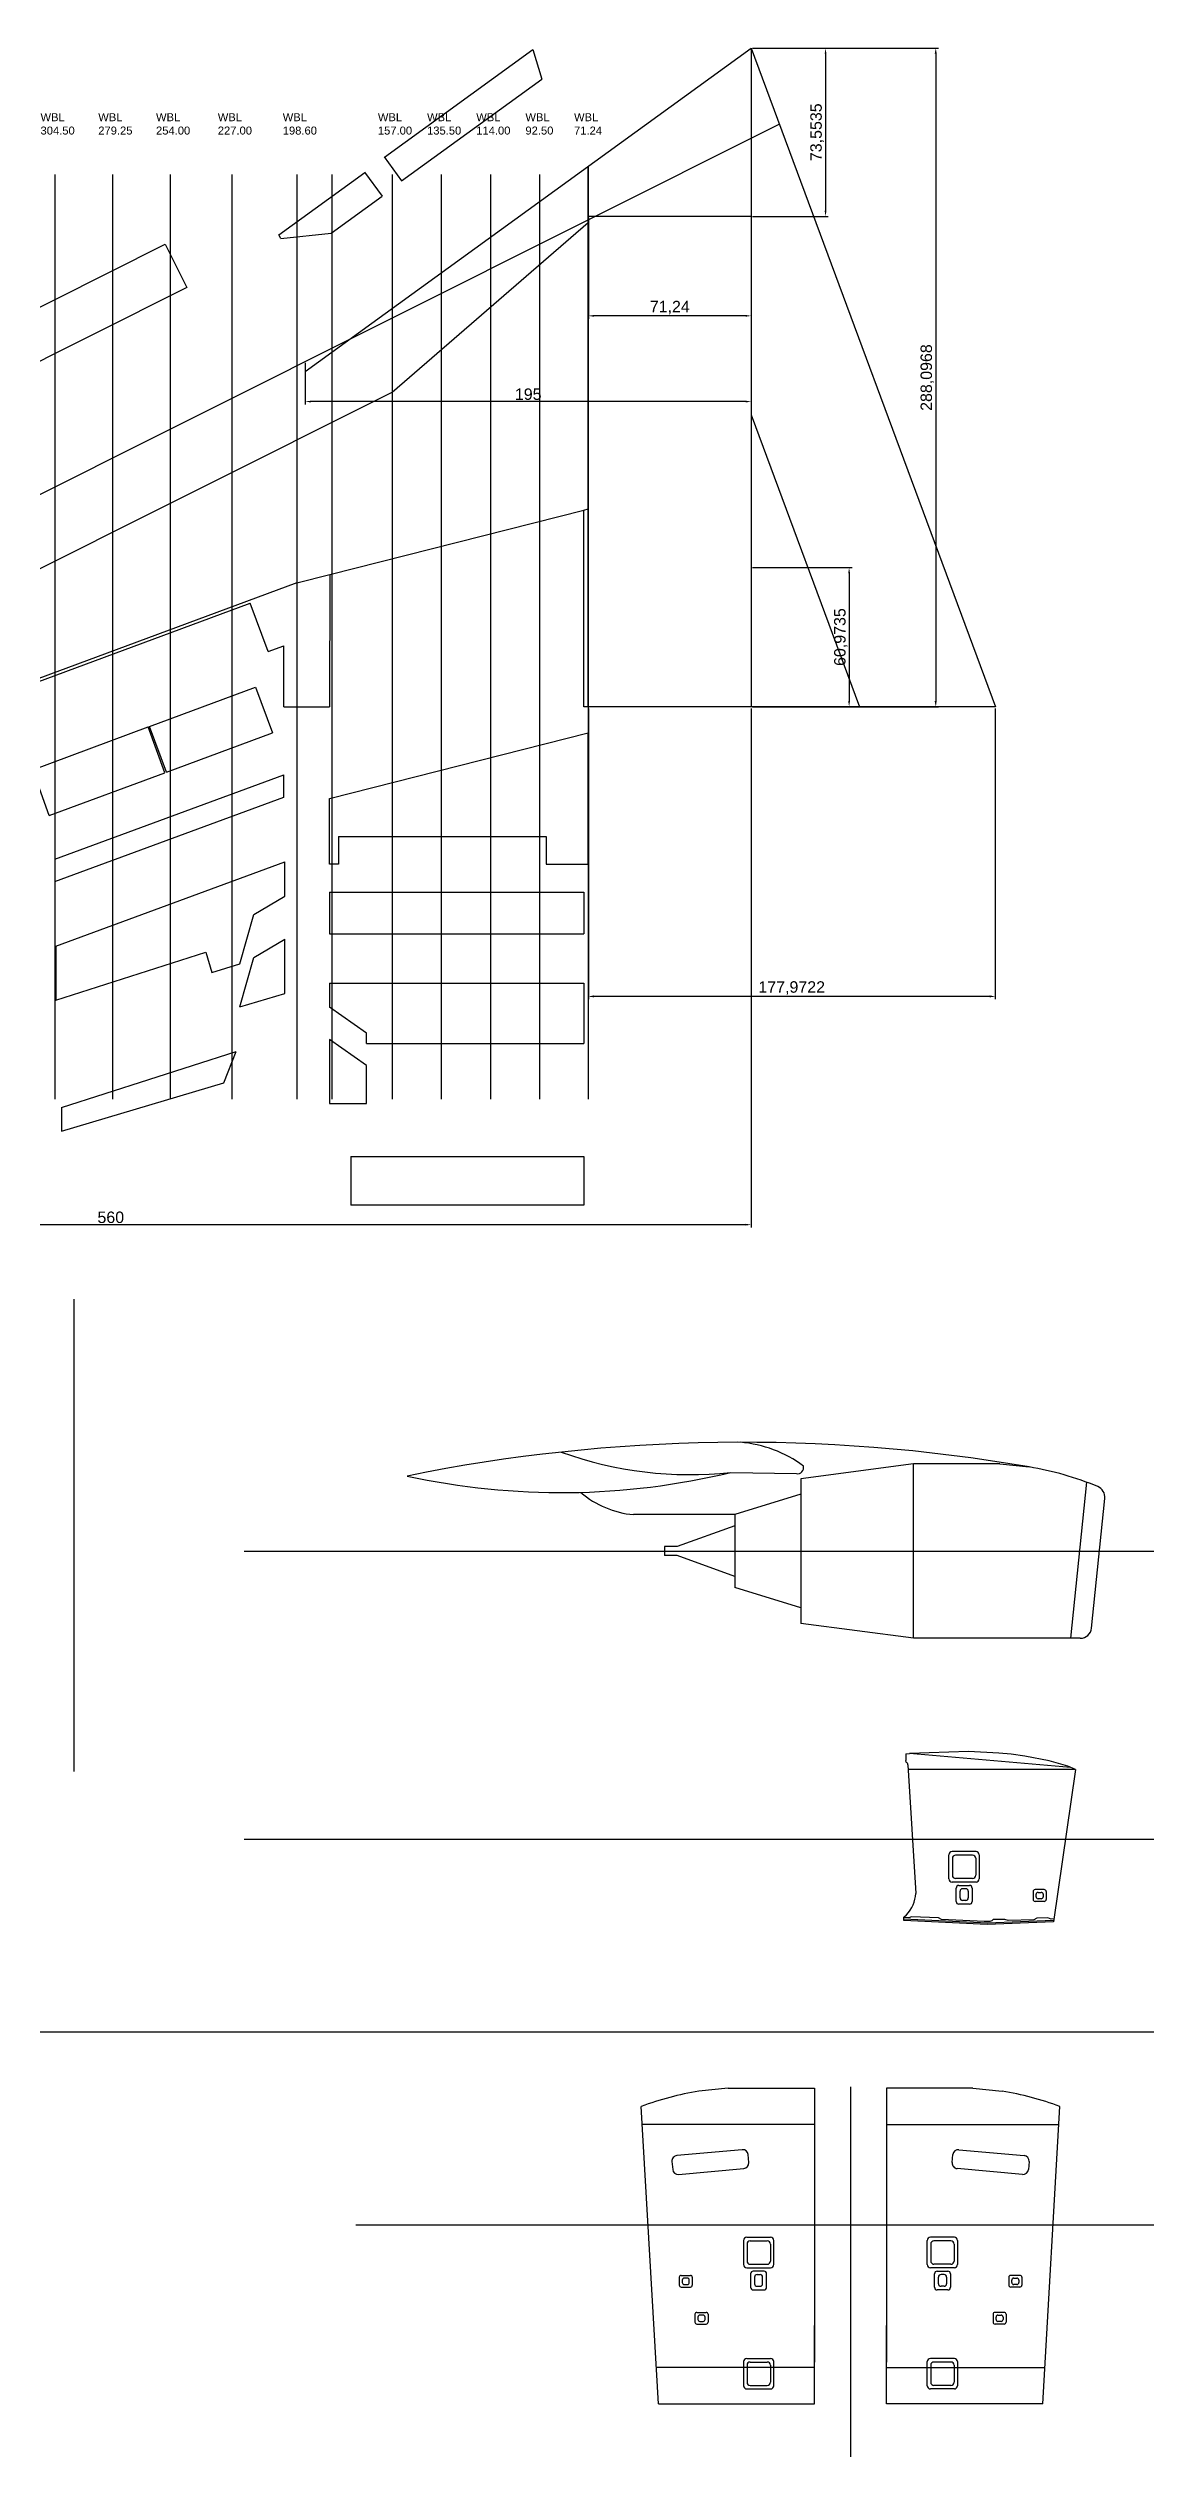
# Model space of a CAD drawing. Header units: millimetres. Extents: x 4754 to 10367, y 367 to 2510.
# Drawn here: x 6321 to 6801, y 1090 to 2143 of the extents above; entities that cross this region are included whole.
import ezdxf

# ---------------------------------------------------------------- set-up
doc = ezdxf.new("R2010")
doc.units = ezdxf.units.MM
doc.header["$PDMODE"] = 35
doc.layers.get('Defpoints').update_dxf_attribs({"color": 2})
for name, color, linetype in [('图层1', 130, 'Continuous'), ('图层3', 1, 'Continuous'), ('标注', 3, 'Continuous')]:
    doc.layers.add(name, color=color, linetype=linetype)
doc.layers.add('图层2', color=6, linetype='Continuous', plot=False)
doc.styles.get("Standard").update_dxf_attribs({"font": 'arial.ttf'})
doc.dimstyles.new('ISO-25', dxfattribs={"dimtxt": 5, "dimasz": 2.5, "dimexe": 1.25, "dimexo": 0.625, "dimtad": 1, "dimdec": 4, "dimtxsty": 'Standard', "dimcen": 2.5, "dimadec": 0, "dimazin": 0, "dimtfac": 1, "dimtdec": 4, "dimtmove": 0, "dimatfit": 3, "dimfxl": 1, "dimarcsym": 0})

# ---------------------------------------------------------------- blocks, each defined once
blk = doc.blocks.new('*D1')
at = {"layer": 'Defpoints', "color": 0, "transparency": 16777216}
for p in [(6628.7, 2143), (6628.7, 1854.9), (6709.4, 1854.9)]:
    blk.add_point(p, dxfattribs=at)
at = {"layer": '标注', "color": 0, "lineweight": -2, "transparency": 16777216}
for p, q in [((6629.3, 2143), (6710.6, 2143)), ((6709.4, 2140.5), (6709.4, 1857.4)), ((6629.3, 1854.9), (6710.6, 1854.9))]:
    blk.add_line(p, q, dxfattribs=at)
at = {"layer": '标注', "color": 0, "transparency": 16777216}
for points in [[(6708.9, 2140.5), (6709.8, 2140.5), (6709.4, 2143)], [(6708.9, 1857.4), (6709.8, 1857.4), (6709.4, 1854.9)]]:
    blk.add_solid(points, dxfattribs=at)
at = {"layer": '标注', "color": 0, "transparency": 16777216, "insert": (6705.7, 1998.9), "char_height": 5, "attachment_point": 5, "rotation": 90}
blk.add_mtext('288,0968', dxfattribs=at)
blk = doc.blocks.new('*D2')
at = {"layer": 'Defpoints', "color": 0, "transparency": 16777216}
for p in [(6628.7, 1915.8), (6628.7, 1854.9), (6671.5, 1854.9)]:
    blk.add_point(p, dxfattribs=at)
at = {"layer": '标注', "color": 0, "lineweight": -2, "transparency": 16777216}
for p, q in [((6629.3, 1915.8), (6672.8, 1915.8)), ((6671.5, 1913.3), (6671.5, 1857.4)), ((6629.3, 1854.9), (6672.8, 1854.9))]:
    blk.add_line(p, q, dxfattribs=at)
at = {"layer": '标注', "color": 0, "transparency": 16777216}
for points in [[(6671.1, 1913.3), (6671.9, 1913.3), (6671.5, 1915.8)], [(6671.1, 1857.4), (6671.9, 1857.4), (6671.5, 1854.9)]]:
    blk.add_solid(points, dxfattribs=at)
at = {"layer": '标注', "color": 0, "transparency": 16777216, "insert": (6667.9, 1885.4), "char_height": 5, "attachment_point": 5, "rotation": 90}
blk.add_mtext('60,9735', dxfattribs=at)
blk = doc.blocks.new('*D3')
at = {"layer": 'Defpoints', "color": 0, "transparency": 16777216}
for p in [(6557.5, 1854.9), (6735.4, 1854.9), (6557.5, 1728.2)]:
    blk.add_point(p, dxfattribs=at)
at = {"layer": '标注', "color": 0, "lineweight": -2, "transparency": 16777216}
for p, q in [((6557.5, 1854.2), (6557.5, 1727)), ((6735.4, 1854.2), (6735.4, 1727)), ((6732.9, 1728.2), (6560, 1728.2))]:
    blk.add_line(p, q, dxfattribs=at)
at = {"layer": '标注', "color": 0, "transparency": 16777216}
for points in [[(6560, 1728.7), (6560, 1727.8), (6557.5, 1728.2)], [(6732.9, 1728.7), (6732.9, 1727.8), (6735.4, 1728.2)]]:
    blk.add_solid(points, dxfattribs=at)
at = {"layer": '标注', "color": 0, "transparency": 16777216, "insert": (6646.4, 1731.9), "char_height": 5, "attachment_point": 5}
blk.add_mtext('177,9722', dxfattribs=at)
blk = doc.blocks.new('*D4')
at = {"layer": 'Defpoints', "color": 0, "transparency": 16777216}
for p in [(6628.7, 1854.9), (6068.7, 1748.8), (6068.7, 1628.4)]:
    blk.add_point(p, dxfattribs=at)
at = {"layer": '标注', "color": 0, "lineweight": -2, "transparency": 16777216}
for p, q in [((6628.7, 1854.2), (6628.7, 1627.1)), ((6068.7, 1748.2), (6068.7, 1627.1)), ((6626.2, 1628.4), (6071.2, 1628.4))]:
    blk.add_line(p, q, dxfattribs=at)
at = {"layer": '标注', "color": 0, "transparency": 16777216}
for points in [[(6071.2, 1628.8), (6071.2, 1628), (6068.7, 1628.4)], [(6626.2, 1628.8), (6626.2, 1628), (6628.7, 1628.4)]]:
    blk.add_solid(points, dxfattribs=at)
at = {"layer": '标注', "color": 0, "transparency": 16777216, "insert": (6348.7, 1631.6), "char_height": 5, "attachment_point": 5}
blk.add_mtext('560', dxfattribs=at)
blk = doc.blocks.new('*D5')
at = {"layer": 'Defpoints', "color": 0, "transparency": 16777216}
for p in [(6628.7, 2143), (6628.7, 2069.4), (6661.2, 2069.4)]:
    blk.add_point(p, dxfattribs=at)
at = {"layer": '标注', "color": 0, "lineweight": -2, "transparency": 16777216}
for p, q in [((6629.3, 2143), (6662.4, 2143)), ((6661.2, 2140.5), (6661.2, 2071.9)), ((6629.3, 2069.4), (6662.4, 2069.4))]:
    blk.add_line(p, q, dxfattribs=at)
at = {"layer": '标注', "color": 0, "transparency": 16777216}
for points in [[(6660.8, 2140.5), (6661.6, 2140.5), (6661.2, 2143)], [(6660.8, 2071.9), (6661.6, 2071.9), (6661.2, 2069.4)]]:
    blk.add_solid(points, dxfattribs=at)
at = {"layer": '标注', "color": 0, "transparency": 16777216, "insert": (6657.5, 2106.2), "char_height": 5, "attachment_point": 5, "rotation": 90}
blk.add_mtext('73,5535', dxfattribs=at)
blk = doc.blocks.new('*D6')
at = {"layer": 'Defpoints', "color": 0, "transparency": 16777216}
for p in [(6557.5, 2069.4), (6628.7, 2069.4), (6557.5, 2025.9)]:
    blk.add_point(p, dxfattribs=at)
at = {"layer": '标注', "color": 0, "lineweight": -2, "transparency": 16777216}
for p, q in [((6557.5, 2068.8), (6557.5, 2024.6)), ((6628.7, 2068.8), (6628.7, 2024.6)), ((6626.2, 2025.9), (6560, 2025.9))]:
    blk.add_line(p, q, dxfattribs=at)
at = {"layer": '标注', "color": 0, "transparency": 16777216}
for points in [[(6560, 2026.3), (6560, 2025.5), (6557.5, 2025.9)], [(6626.2, 2026.3), (6626.2, 2025.5), (6628.7, 2025.9)]]:
    blk.add_solid(points, dxfattribs=at)
at = {"layer": '标注', "color": 0, "transparency": 16777216, "insert": (6593.1, 2029.5), "char_height": 5, "attachment_point": 5}
blk.add_mtext('71,24', dxfattribs=at)
blk = doc.blocks.new('*D7')
at = {"layer": 'Defpoints', "color": 0, "transparency": 16777216}
for p in [(6628.7, 2069.4), (6433.7, 2005.9), (6433.7, 1988.4)]:
    blk.add_point(p, dxfattribs=at)
at = {"layer": '标注', "color": 0, "lineweight": -2, "transparency": 16777216}
for p, q in [((6628.7, 2068.8), (6628.7, 1987.1)), ((6433.7, 2005.3), (6433.7, 1987.1)), ((6626.2, 1988.4), (6436.2, 1988.4))]:
    blk.add_line(p, q, dxfattribs=at)
at = {"layer": '标注', "color": 0, "transparency": 16777216}
for points in [[(6436.2, 1988.8), (6436.2, 1988), (6433.7, 1988.4)], [(6626.2, 1988.8), (6626.2, 1988), (6628.7, 1988.4)]]:
    blk.add_solid(points, dxfattribs=at)
at = {"layer": '标注', "color": 0, "transparency": 16777216, "insert": (6531.2, 1991.6), "char_height": 5, "attachment_point": 5}
blk.add_mtext('195', dxfattribs=at)

msp = doc.modelspace()

# ---------------------------------------------------------------- linework, layer by layer
at = {"layer": 'Defpoints'}
for p, q in [((6468.3083, 2095.30468), (6533.24072, 2142.41022)), ((6533.24072, 2142.41022), (6537.14675, 2129.45156)), ((6475.8145, 2084.95779), (6537.14675, 2129.45156)), ((6422.23687, 2061.36216), (6459.78863, 2088.60426)), ((6459.65148, 2088.79332), (6467.29483, 2078.25737)), ((6468.17115, 2095.49374), (6475.8145, 2084.95779)), ((6445.04663, 2062.1173), (6467.29483, 2078.25737)), ((6043.11746, 1892.16785), (6372.53378, 2057.19369)), ((6372.53378, 2057.19369), (6381.98857, 2038.32051)), ((6423.0219, 2059.79511), (6422.23687, 2061.36216)), ((6423.0219, 2059.79511), (6445.04663, 2062.1173)), ((6381.98857, 2038.32051), (6052.57086, 1873.29398)), ((6365.63199, 1846.31921), (6411.99614, 1863.4959)), ((6411.99614, 1863.4959), (6419.39732, 1843.51827)), ((6314.57838, 1827.4052), (6364.98088, 1846.07799)), ((6372.35077, 1826.08877), (6364.98088, 1846.07799)), ((6373.03317, 1826.34158), (6365.63199, 1846.31921)), ((6373.03317, 1826.34158), (6419.39732, 1843.51827)), ((6444.2957, 1814.75781), (6557.4557, 1843.51641)), ((6557.4557, 1785.95007), (6557.4557, 1843.51641)), ((6321.69704, 1807.3229), (6314.57838, 1827.4052)), ((6321.69704, 1807.3229), (6372.35077, 1826.08877)), ((6324.1957, 1788.20887), (6424.2957, 1825.11505)), ((6424.2957, 1815.30106), (6424.2957, 1825.11505)), ((6324.1957, 1778.50008), (6424.36721, 1815.32735)), ((6444.2957, 1786.09619), (6444.2957, 1814.75781)), ((6448.25859, 1798.22103), (6539.01332, 1798.22103)), ((6448.25859, 1798.22103), (6448.25859, 1786.09619)), ((6539.01332, 1798.22103), (6539.01332, 1786.09619)), ((6324.1957, 1788.20887), (6324.1957, 1778.50008)), ((6324.67158, 1750.18133), (6424.77158, 1787.08751)), ((6424.77158, 1772.04814), (6424.77158, 1787.08751)), ((6448.25859, 1786.09619), (6444.2957, 1786.09619)), ((6539.01332, 1786.09619), (6557.4557, 1786.09619)), ((6411.22158, 1764.03693), (6424.77158, 1772.04814)), ((6444.2957, 1773.80045), (6444.2957, 1755.67018)), ((6444.2957, 1773.80045), (6555.59114, 1773.80045)), ((6555.59114, 1773.80045), (6555.59114, 1755.67018)), ((6405.17158, 1742.4516), (6411.22158, 1764.03693)), ((6324.67158, 1750.18133), (6324.67158, 1726.6004)), ((6411.22158, 1745.24466), (6424.77158, 1753.25587)), ((6424.77158, 1729.50611), (6424.77158, 1753.25587)), ((6444.2957, 1755.67018), (6555.59114, 1755.67018)), ((6324.67158, 1726.6004), (6390.20799, 1747.56422)), ((6390.20799, 1747.56422), (6392.83122, 1738.77041)), ((6390.20799, 1747.56422), (6392.83122, 1738.77041)), ((6392.83122, 1738.77041), (6405.17158, 1742.4516)), ((6405.17158, 1723.65933), (6411.22158, 1745.24466)), ((6424.77158, 1729.50611), (6424.77158, 1744.04994)), ((6405.17158, 1723.65933), (6424.77158, 1729.50611)), ((6444.2957, 1734.10014), (6444.2957, 1723.48389)), ((6444.2957, 1734.10014), (6555.59114, 1734.10014)), ((6555.59114, 1734.10014), (6555.59114, 1707.65972)), ((6460.45838, 1712.09941), (6444.2957, 1723.48389)), ((6444.2957, 1709.38043), (6444.2957, 1681.43455)), ((6460.45838, 1697.99595), (6444.2957, 1709.38043)), ((6460.45838, 1707.65972), (6460.45838, 1712.09941)), ((6460.45838, 1707.65972), (6555.59114, 1707.65972)), ((6327.1927, 1679.6613), (6403.54812, 1704.08591)), ((6398.10897, 1690.45307), (6403.54812, 1704.08591)), ((6460.45838, 1681.43455), (6460.45838, 1697.99595)), ((6327.1927, 1669.29841), (6398.10897, 1690.45307)), ((6327.1927, 1679.6613), (6327.1927, 1669.29841)), ((6444.2957, 1681.43455), (6460.45838, 1681.43455)), ((6453.6957, 1658.22808), (6453.6957, 1636.90327)), ((6453.6957, 1658.22808), (6555.59114, 1658.22808)), ((6555.59114, 1658.22808), (6555.59114, 1636.90327)), ((6555.59114, 1636.90327), (6453.6957, 1636.90327)), ((6650.32503, 1517.29645), (6650.32503, 1454.02252)), ((6699.66503, 1447.49948), (6699.66503, 1523.81948)), ((6768.46144, 1447.49948), (6775.39406, 1515.74991)), ((6777.51799, 1451.9942), (6783.27859, 1508.70619)), ((6621.54503, 1496.75863), (6596.29905, 1487.59791)), ((6621.54503, 1501.58011), (6621.54503, 1469.73886)), ((6596.29905, 1487.59791), (6590.78503, 1487.59791)), ((6590.78503, 1487.59791), (6590.78503, 1483.72106)), ((6596.29905, 1483.72106), (6590.78503, 1483.72106)), ((6621.54503, 1474.56034), (6596.29905, 1483.72106)), ((6650.32503, 1460.76749), (6621.54503, 1469.73886)), ((6699.66503, 1447.49948), (6650.32503, 1454.02252)), ((6765.44503, 1447.49948), (6699.66503, 1447.49948)), ((6772.54359, 1447.49948), (6700.22503, 1447.49948)), ((6696.26739, 1396.90506), (6697.95287, 1397.12031)), ((6696.26739, 1396.90506), (6696.26739, 1394.03023)), ((6697.18846, 1392.22117), (6700.65575, 1335.92981)), ((6723.63166, 1397.94885), (6697.95287, 1397.12031)), ((6768.35971, 1391.00417), (6697.95287, 1397.12031)), ((6736.96466, 1397.29196), (6723.63166, 1397.94885)), ((6742.3193, 1396.81378), (6736.96466, 1397.29196)), ((6748.34772, 1395.93582), (6742.3193, 1396.81378)), ((6759.00414, 1393.96111), (6748.34772, 1395.93582)), ((6767.19557, 1391.53521), (6759.00414, 1393.96111)), ((6770.45738, 1390.0473), (6767.19557, 1391.53521)), ((6770.45738, 1390.0473), (6697.32236, 1390.0473)), ((6770.45738, 1390.0473), (6760.82711, 1323.44732)), ((6715.12796, 1342.30316), (6715.12796, 1352.8327)), ((6726.97886, 1354.23926), (6716.53452, 1354.23926)), ((6716.64791, 1351.26641), (6716.64791, 1343.85446)), ((6725.44463, 1352.67297), (6718.05447, 1352.67297)), ((6726.85119, 1351.26641), (6726.85119, 1343.85446)), ((6728.38542, 1352.8327), (6728.38542, 1342.30316)), ((6726.97886, 1340.8966), (6716.53452, 1340.8966)), ((6725.44463, 1342.4479), (6718.05447, 1342.4479)), ((6718.30009, 1332.35735), (6718.30009, 1338.27884)), ((6719.42534, 1339.40409), (6724.13826, 1339.40409)), ((6722.45791, 1337.96), (6721.14029, 1337.96)), ((6725.2635, 1338.27884), (6725.2635, 1332.35735)), ((6724.13826, 1331.2321), (6719.42534, 1331.2321)), ((6720.01505, 1333.94956), (6720.01505, 1336.83475)), ((6722.45791, 1332.82432), (6721.14029, 1332.82432)), ((6723.58316, 1336.83475), (6723.58316, 1333.94956)), ((6751.95211, 1336.74253), (6751.95211, 1333.28481)), ((6756.80729, 1337.58647), (6752.79605, 1337.58647)), ((6756.80729, 1332.44088), (6752.79605, 1332.44088)), ((6753.257, 1334.43775), (6753.257, 1335.53908)), ((6754.10094, 1336.38302), (6755.49852, 1336.38302)), ((6755.49852, 1333.59381), (6754.10094, 1333.59381)), ((6756.34246, 1335.53908), (6756.34246, 1334.43775)), ((6757.65123, 1336.74253), (6757.65123, 1333.28481)), ((6695.38439, 1325.54224), (6696.58775, 1326.60658)), ((6695.38439, 1324.14393), (6695.38439, 1325.54224)), ((6697.67475, 1325.27051), (6695.38439, 1325.37375)), ((6731.96972, 1322.94971), (6695.38439, 1324.70927)), ((6731.90128, 1322.35195), (6695.38439, 1324.14393)), ((6698.72573, 1325.74703), (6697.67475, 1325.27051)), ((6710.5125, 1325.26001), (6698.72573, 1325.74703)), ((6711.87435, 1324.53137), (6710.5125, 1325.26001)), ((6730.49371, 1323.64982), (6711.87435, 1324.53137)), ((6733.02584, 1323.595), (6730.49371, 1323.64982)), ((6760.82711, 1323.44732), (6731.90128, 1322.35195)), ((6760.91825, 1324.07764), (6731.96972, 1322.94971)), ((6733.86597, 1323.95939), (6733.02584, 1323.595)), ((6734.48525, 1324.53185), (6733.86597, 1323.95939)), ((6739.57548, 1324.53185), (6734.48525, 1324.53185)), ((6740.96476, 1324.01866), (6739.57548, 1324.53185)), ((6752.31298, 1324.29757), (6740.96476, 1324.01866)), ((6753.63673, 1325.0758), (6752.31298, 1324.29757)), ((6758.34244, 1325.20998), (6753.63673, 1325.0758)), ((6759.82911, 1324.70118), (6758.34244, 1325.20998)), ((6761.01749, 1324.76392), (6759.82911, 1324.70118)), ((6618.65936, 1250.80839), (6605.86443, 1249.41031)), ((6618.65936, 1250.80839), (6656.35936, 1250.80839)), ((6656.35936, 1250.80839), (6656.35936, 1130.92522)), ((6656.35936, 1250.80839), (6656.35936, 1234.80839)), ((6672.12605, 1251.354), (6672.12605, 1089.50104)), ((6725.59274, 1250.80839), (6687.89274, 1250.80839)), ((6687.89274, 1250.80839), (6687.89274, 1130.92522)), ((6687.89274, 1250.80839), (6687.89274, 1234.80839)), ((6725.59274, 1250.80839), (6738.38767, 1249.41031)), ((6588.12295, 1112.62262), (6580.63032, 1242.73882)), ((6656.35936, 1234.80839), (6581.16174, 1234.80839)), ((6687.89274, 1234.80839), (6763.09036, 1234.80839)), ((6756.12915, 1112.62262), (6763.62178, 1242.73882)), ((6624.75144, 1223.83195), (6596.23017, 1221.25384)), ((6719.50066, 1223.83195), (6748.02193, 1221.25384)), ((6594.05598, 1218.64752), (6594.37093, 1215.16327)), ((6596.97724, 1212.98907), (6625.49852, 1215.56719)), ((6627.67271, 1218.17351), (6627.35776, 1221.65776)), ((6716.57939, 1218.17351), (6716.89434, 1221.65776)), ((6747.27486, 1212.98907), (6718.75358, 1215.56719)), ((6750.19613, 1218.64752), (6749.88117, 1215.16327)), ((6625.32931, 1184.11037), (6625.32931, 1173.58084)), ((6626.73587, 1185.51693), (6637.1802, 1185.51693)), ((6626.86354, 1182.54408), (6626.86354, 1175.13213)), ((6628.2701, 1183.95064), (6635.66025, 1183.95064)), ((6637.06681, 1182.54408), (6637.06681, 1175.13213)), ((6638.58676, 1173.58084), (6638.58676, 1184.11037)), ((6705.66534, 1173.58084), (6705.66534, 1184.11037)), ((6717.51624, 1185.51693), (6707.0719, 1185.51693)), ((6707.18529, 1182.54408), (6707.18529, 1175.13213)), ((6715.98201, 1183.95064), (6708.59185, 1183.95064)), ((6717.38857, 1182.54408), (6717.38857, 1175.13213)), ((6718.9228, 1184.11037), (6718.9228, 1173.58084)), ((6626.73587, 1172.17428), (6637.1802, 1172.17428)), ((6628.2701, 1173.72557), (6635.66025, 1173.72557)), ((6628.45122, 1169.55652), (6628.45122, 1163.63502)), ((6634.28938, 1170.68177), (6629.57647, 1170.68177)), ((6635.41463, 1163.63502), (6635.41463, 1169.55652)), ((6717.51624, 1172.17428), (6707.0719, 1172.17428)), ((6715.98201, 1173.72557), (6708.59185, 1173.72557)), ((6708.83747, 1163.63502), (6708.83747, 1169.55652)), ((6709.96272, 1170.68177), (6714.67563, 1170.68177)), ((6715.80088, 1169.55652), (6715.80088, 1163.63502)), ((6597.24428, 1168.02021), (6597.24428, 1164.56249)), ((6598.08821, 1168.86414), (6602.09946, 1168.86414)), ((6598.08821, 1163.71855), (6602.09946, 1163.71855)), ((6598.55304, 1166.81676), (6598.55304, 1165.71542)), ((6600.79457, 1167.6607), (6599.39698, 1167.6607)), ((6599.39698, 1164.87149), (6600.79457, 1164.87149)), ((6601.6385, 1165.71542), (6601.6385, 1166.81676)), ((6602.94339, 1168.02021), (6602.94339, 1164.56249)), ((6629.57647, 1162.50978), (6634.28938, 1162.50978)), ((6630.13156, 1168.11242), (6630.13156, 1165.22724)), ((6631.25681, 1169.23767), (6632.57443, 1169.23767)), ((6631.25681, 1164.10199), (6632.57443, 1164.10199)), ((6633.69968, 1165.22724), (6633.69968, 1168.11242)), ((6714.67563, 1162.50978), (6709.96272, 1162.50978)), ((6710.55243, 1165.22724), (6710.55243, 1168.11242)), ((6712.99529, 1169.23767), (6711.67767, 1169.23767)), ((6712.99529, 1164.10199), (6711.67767, 1164.10199)), ((6714.12054, 1168.11242), (6714.12054, 1165.22724)), ((6741.30871, 1168.02021), (6741.30871, 1164.56249)), ((6746.16389, 1168.86414), (6742.15264, 1168.86414)), ((6746.16389, 1163.71855), (6742.15264, 1163.71855)), ((6742.6136, 1165.71542), (6742.6136, 1166.81676)), ((6743.45753, 1167.6607), (6744.85512, 1167.6607)), ((6744.85512, 1164.87149), (6743.45753, 1164.87149)), ((6745.69906, 1166.81676), (6745.69906, 1165.71542)), ((6747.00782, 1168.02021), (6747.00782, 1164.56249)), ((6604.11544, 1151.84457), (6604.11544, 1148.38685)), ((6604.95938, 1152.6885), (6608.97062, 1152.6885)), ((6605.42421, 1150.64112), (6605.42421, 1149.53978)), ((6607.66573, 1151.48505), (6606.26815, 1151.48505)), ((6606.26815, 1148.69584), (6607.66573, 1148.69584)), ((6608.50967, 1149.53978), (6608.50967, 1150.64112)), ((6609.81456, 1151.84457), (6609.81456, 1148.38685)), ((6734.43754, 1151.84457), (6734.43754, 1148.38685)), ((6739.29272, 1152.6885), (6735.28148, 1152.6885)), ((6735.74243, 1149.53978), (6735.74243, 1150.64112)), ((6736.58637, 1151.48505), (6737.98396, 1151.48505)), ((6737.98396, 1148.69584), (6736.58637, 1148.69584)), ((6738.82789, 1150.64112), (6738.82789, 1149.53978)), ((6740.13666, 1151.84457), (6740.13666, 1148.38685)), ((6604.95938, 1147.54291), (6608.97062, 1147.54291)), ((6656.35936, 1112.62262), (6656.35936, 1146.92522)), ((6687.89274, 1112.62262), (6687.89274, 1146.92522)), ((6739.29272, 1147.54291), (6735.28148, 1147.54291)), ((6656.35936, 1128.62262), (6587.2016, 1128.62262)), ((6625.32931, 1131.13218), (6625.32931, 1120.60265)), ((6626.73587, 1132.53874), (6637.1802, 1132.53874)), ((6626.86354, 1129.56589), (6626.86354, 1122.15394)), ((6628.2701, 1130.97245), (6635.66025, 1130.97245)), ((6637.06681, 1129.56589), (6637.06681, 1122.15394)), ((6638.58676, 1120.60265), (6638.58676, 1131.13218)), ((6687.89274, 1128.62262), (6757.0505, 1128.62262)), ((6705.66534, 1120.60265), (6705.66534, 1131.13218)), ((6717.51624, 1132.53874), (6707.0719, 1132.53874)), ((6707.18529, 1129.56589), (6707.18529, 1122.15394)), ((6715.98201, 1130.97245), (6708.59185, 1130.97245)), ((6717.38857, 1129.56589), (6717.38857, 1122.15394)), ((6718.9228, 1131.13218), (6718.9228, 1120.60265)), ((6626.73587, 1119.19609), (6637.1802, 1119.19609)), ((6628.2701, 1120.74738), (6635.66025, 1120.74738)), ((6717.51624, 1119.19609), (6707.0719, 1119.19609)), ((6715.98201, 1120.74738), (6708.59185, 1120.74738)), ((6588.12295, 1112.62262), (6656.35936, 1112.62262)), ((6756.12915, 1112.62262), (6687.89274, 1112.62262))]:
    msp.add_line(p, q, dxfattribs=at)
for centre, radius, start, end in [((6729.61656, 1393.66019), 130.38973, 67.15183594, 80.93506066), ((6778.30418, 1509.21147), 5, 354.2, 67.15183594), ((6772.54359, 1452.49948), 5, 270, 354.2), ((6716.53452, 1352.8327), 1.40656, 90, 180), ((6718.05447, 1351.26641), 1.40656, 90, 180), ((6725.44463, 1351.26641), 1.40656, 0, 90), ((6726.97886, 1352.8327), 1.40656, 0, 90), ((6716.53452, 1342.30316), 1.40656, 180, 270), ((6718.05447, 1343.85446), 1.40656, 180, 270), ((6719.42534, 1338.27884), 1.12525, 90, 180), ((6721.14029, 1336.83475), 1.12525, 90, 180), ((6722.45791, 1336.83475), 1.12525, 0, 90), ((6724.13826, 1338.27884), 1.12525, 0, 90), ((6725.44463, 1343.85446), 1.40656, 270, 0), ((6726.97886, 1342.30316), 1.40656, 270, 0), ((6686.39799, 1336.60179), 14.27359, 315.55224626, 357.30161643), ((6719.42534, 1332.35735), 1.12525, 180, 270), ((6721.14029, 1333.94956), 1.12525, 180, 270), ((6722.45791, 1333.94956), 1.12525, 270, 0), ((6724.13826, 1332.35735), 1.12525, 270, 0), ((6752.79605, 1336.74253), 0.84394, 90, 180), ((6752.79605, 1333.28481), 0.84394, 180, 270), ((6754.10094, 1335.53908), 0.84394, 90, 180), ((6754.10094, 1334.43775), 0.84394, 180, 270), ((6755.49852, 1335.53908), 0.84394, 0, 90), ((6755.49852, 1334.43775), 0.84394, 270, 0), ((6756.80729, 1336.74253), 0.84394, 0, 90), ((6756.80729, 1333.28481), 0.84394, 270, 0), ((6626.40783, 1120.64909), 130.38973, 99.06493934, 110.55351809), ((6717.84427, 1120.64909), 130.38973, 69.44648191, 80.93506066), ((6624.96751, 1221.4417), 2.4, 5.16509081, 95.16509081), ((6719.2846, 1221.4417), 2.4, 84.83490919, 174.83490919), ((6596.44623, 1218.86358), 2.4, 95.16509081, 185.16509081), ((6596.76118, 1215.37933), 2.4, 185.16509081, 275.16509081), ((6625.28246, 1217.95745), 2.4, 275.16509081, 5.16509081), ((6718.96964, 1217.95745), 2.4, 174.83490919, 264.83490919), ((6747.49092, 1215.37933), 2.4, 264.83490919, 354.83490919), ((6747.80587, 1218.86358), 2.4, 354.83490919, 84.83490919), ((6626.73587, 1184.11037), 1.40656, 90, 180), ((6628.2701, 1182.54408), 1.40656, 90, 180), ((6635.66025, 1182.54408), 1.40656, 0, 90), ((6637.1802, 1184.11037), 1.40656, 0, 90), ((6707.0719, 1184.11037), 1.40656, 90, 180), ((6708.59185, 1182.54408), 1.40656, 90, 180), ((6715.98201, 1182.54408), 1.40656, 0, 90), ((6717.51624, 1184.11037), 1.40656, 0, 90), ((6626.73587, 1173.58084), 1.40656, 180, 270), ((6628.2701, 1175.13213), 1.40656, 180, 270), ((6629.57647, 1169.55652), 1.12525, 90, 180), ((6634.28938, 1169.55652), 1.12525, 0, 90), ((6635.66025, 1175.13213), 1.40656, 270, 0), ((6637.1802, 1173.58084), 1.40656, 270, 0), ((6707.0719, 1173.58084), 1.40656, 180, 270), ((6708.59185, 1175.13213), 1.40656, 180, 270), ((6709.96272, 1169.55652), 1.12525, 90, 180), ((6714.67563, 1169.55652), 1.12525, 0, 90), ((6715.98201, 1175.13213), 1.40656, 270, 0), ((6717.51624, 1173.58084), 1.40656, 270, 0), ((6598.08821, 1168.02021), 0.84394, 90, 180), ((6598.08821, 1164.56249), 0.84394, 180, 270), ((6599.39698, 1166.81676), 0.84394, 90, 180), ((6599.39698, 1165.71542), 0.84394, 180, 270), ((6600.79457, 1166.81676), 0.84394, 0, 90), ((6600.79457, 1165.71542), 0.84394, 270, 0), ((6602.09946, 1168.02021), 0.84394, 0, 90), ((6602.09946, 1164.56249), 0.84394, 270, 0), ((6629.57647, 1163.63502), 1.12525, 180, 270), ((6631.25681, 1168.11242), 1.12525, 90, 180), ((6631.25681, 1165.22724), 1.12525, 180, 270), ((6632.57443, 1168.11242), 1.12525, 0, 90), ((6632.57443, 1165.22724), 1.12525, 270, 0), ((6634.28938, 1163.63502), 1.12525, 270, 0), ((6709.96272, 1163.63502), 1.12525, 180, 270), ((6711.67767, 1168.11242), 1.12525, 90, 180), ((6711.67767, 1165.22724), 1.12525, 180, 270), ((6712.99529, 1168.11242), 1.12525, 0, 90), ((6712.99529, 1165.22724), 1.12525, 270, 0), ((6714.67563, 1163.63502), 1.12525, 270, 0), ((6742.15264, 1168.02021), 0.84394, 90, 180), ((6742.15264, 1164.56249), 0.84394, 180, 270), ((6743.45753, 1166.81676), 0.84394, 90, 180), ((6743.45753, 1165.71542), 0.84394, 180, 270), ((6744.85512, 1166.81676), 0.84394, 0, 90), ((6744.85512, 1165.71542), 0.84394, 270, 0), ((6746.16389, 1168.02021), 0.84394, 0, 90), ((6746.16389, 1164.56249), 0.84394, 270, 0), ((6604.95938, 1151.84457), 0.84394, 90, 180), ((6604.95938, 1148.38685), 0.84394, 180, 270), ((6606.26815, 1150.64112), 0.84394, 90, 180), ((6606.26815, 1149.53978), 0.84394, 180, 270), ((6607.66573, 1150.64112), 0.84394, 0, 90), ((6607.66573, 1149.53978), 0.84394, 270, 0), ((6608.97062, 1151.84457), 0.84394, 0, 90), ((6608.97062, 1148.38685), 0.84394, 270, 0), ((6735.28148, 1151.84457), 0.84394, 90, 180), ((6735.28148, 1148.38685), 0.84394, 180, 270), ((6736.58637, 1150.64112), 0.84394, 90, 180), ((6736.58637, 1149.53978), 0.84394, 180, 270), ((6737.98396, 1150.64112), 0.84394, 0, 90), ((6737.98396, 1149.53978), 0.84394, 270, 0), ((6739.29272, 1151.84457), 0.84394, 0, 90), ((6739.29272, 1148.38685), 0.84394, 270, 0), ((6626.73587, 1131.13218), 1.40656, 90, 180), ((6628.2701, 1129.56589), 1.40656, 90, 180), ((6635.66025, 1129.56589), 1.40656, 0, 90), ((6637.1802, 1131.13218), 1.40656, 0, 90), ((6707.0719, 1131.13218), 1.40656, 90, 180), ((6708.59185, 1129.56589), 1.40656, 90, 180), ((6715.98201, 1129.56589), 1.40656, 0, 90), ((6717.51624, 1131.13218), 1.40656, 0, 90), ((6626.73587, 1120.60265), 1.40656, 180, 270), ((6628.2701, 1122.15394), 1.40656, 180, 270), ((6635.66025, 1122.15394), 1.40656, 270, 0), ((6637.1802, 1120.60265), 1.40656, 270, 0), ((6707.0719, 1120.60265), 1.40656, 180, 270), ((6708.59185, 1122.15394), 1.40656, 180, 270), ((6715.98201, 1122.15394), 1.40656, 270, 0), ((6717.51624, 1120.60265), 1.40656, 270, 0)]:
    msp.add_arc(centre, radius, start, end, dxfattribs=at)
msp.add_open_spline([(6697.18846, 1392.22117), (6697.15328, 1392.47798), (6697.09547, 1392.90002), (6696.57908, 1393.10132), (6696.33126, 1393.51947), (6696.27922, 1393.82967), (6696.26739, 1394.03023)], degree=3, knots=[0, 0, 0, 0, 2.5243563825, 4.1485075727, 5.3959653154, 7.5210514184, 7.5210514184, 7.5210514184, 7.5210514184], dxfattribs=at)
at = {"layer": '图层1'}
for p, q in [((6433.6957, 2001.50546), (6628.6957, 2142.96915)), ((6628.6957, 2142.96915), (6628.6957, 1854.87235)), ((6628.6957, 2142.96915), (6628.6957, 1982.63815)), ((6628.6957, 2142.96915), (6735.42795, 1854.87235)), ((6641.00643, 2109.73945), (6078.14424, 1827.76555)), ((6628.6957, 2069.41565), (6557.4557, 2069.41565)), ((6628.6957, 1982.63815), (6676.02955, 1854.87235)), ((6444.51818, 1912.72745), (6555.59114, 1940.95564)), ((6555.59114, 1854.87235), (6555.59114, 1940.95564)), ((6444.51818, 1912.72745), (6444.2957, 1854.87235)), ((6211.72753, 1826.87659), (6409.71184, 1900.22454)), ((6417.53743, 1879.10133), (6409.71184, 1900.22454)), ((6417.53743, 1879.10133), (6424.2957, 1881.60509)), ((6424.2957, 1854.87235), (6424.2957, 1881.60509)), ((6424.2957, 1854.87235), (6444.2957, 1854.87235)), ((6557.4557, 1854.87235), (6555.59114, 1854.87235)), ((6735.42795, 1854.87235), (6557.4557, 1854.87235)), ((6619.72128, 1520.08281), (6648.44439, 1519.52269)), ((6699.66503, 1523.81948), (6650.32503, 1517.29645)), ((6650.32503, 1517.29645), (6650.32503, 1510.55148)), ((6737.36503, 1523.81948), (6699.66503, 1523.81948)), ((6737.36503, 1523.81948), (6750.15996, 1522.4214)), ((6650.32503, 1510.55148), (6621.54503, 1501.58011)), ((6621.54503, 1501.58011), (6577.22907, 1501.58011))]:
    msp.add_line(p, q, dxfattribs=at)
for centre, radius, start, end in [((6624.70915, 798.87467), 734.34173, 80.16366513, 101.50048764), ((6601.8051, 1684.25656), 165.14845, 250.12156158, 276.2280091), ((6619.71783, 1480.30613), 53.07813, 53.20014379, 85.43662017), ((6545.51204, 1826.58597), 315.35885, 257.69401391, 283.61029956), ((6648.96151, 1522.11516), 2.64354, 258.71924091, 15.18338596), ((6581.07362, 1542.8896), 41.48801, 229.65041709, 264.68297337)]:
    msp.add_arc(centre, radius, start, end, dxfattribs=at)
at = {"layer": '图层2'}
for p, q in [((6557.4557, 1854.87235), (6557.4557, 2091.28775)), ((6471.6957, 1992.53201), (6557.4557, 2066.76824)), ((6557.4557, 2066.76824), (6557.4557, 1941.4295)), ((6068.6957, 1790.64337), (6471.6957, 1992.53201)), ((6555.59114, 1940.95564), (6557.4557, 1941.4295)), ((6557.4557, 1883.86316), (6557.4557, 1941.4295)), ((6430.0957, 1909.0621), (6068.6957, 1775.17296)), ((6430.0957, 1909.0621), (6444.51818, 1912.72745))]:
    msp.add_line(p, q, dxfattribs=at)
at = {"layer": '图层3'}
for p, q in [((6324.1957, 2087.7015), (6324.1957, 1683.28273)), ((6349.4457, 2087.7015), (6349.4457, 1683.28273)), ((6374.6957, 2087.7015), (6374.6957, 1683.28273)), ((6401.6957, 2087.7015), (6401.6957, 1683.28273)), ((6430.0957, 2087.7015), (6430.0957, 1683.28273)), ((6445.2957, 2087.7015), (6445.2957, 1683.28273)), ((6471.6957, 2087.7015), (6471.6957, 1683.28273)), ((6493.1957, 2087.7015), (6493.1957, 1683.28273)), ((6514.6957, 2087.7015), (6514.6957, 1683.28273)), ((6536.19581, 2087.7015), (6536.19581, 1683.28273)), ((6557.4557, 2091.28775), (6557.4557, 2017.73425)), ((6557.4557, 2087.7015), (6557.4557, 1683.28273)), ((6557.4557, 2069.41565), (6557.4557, 1944.58885)), ((6332.55836, 1595.75897), (6332.55836, 1389.28029)), ((6699.66503, 1447.49948), (6699.66503, 1523.03349)), ((6407.03539, 1485.65948), (6884.54143, 1485.65948)), ((6407.03539, 1359.58913), (6964.81814, 1359.58913)), ((5425.29082, 1275.37495), (7400.25347, 1275.37495)), ((6954.61212, 1190.8668), (6455.90206, 1190.8668))]:
    msp.add_line(p, q, dxfattribs=at)

# ---------------------------------------------------------------- texts
at = {"layer": '图层3', "char_height": 3.5, "attachment_point": 1}
for s, width, insert in [('WBL 304.50', 20.6182881, (6317.9813, 2114.51991)), ('WBL 279.25', 21.9726435, (6343.2313, 2114.51991)), ('WBL 254.00', 21.9726435, (6368.4813, 2114.51991)), ('WBL 227.00', 21.9726435, (6395.4813, 2114.51991)), ('WBL 198.60', 21.9726435, (6423.8813, 2114.51991)), ('WBL 157.00', 21.9726435, (6465.4813, 2114.51991)), ('WBL 135.50', 21.9726435, (6486.9813, 2114.51991)), ('WBL 114.00', 21.9726435, (6508.4813, 2114.51991)), ('WBL 92.50', 21.9726435, (6529.9814, 2114.51991)), ('WBL 71.24', 21.9726435, (6551.2413, 2114.51991))]:
    msp.add_mtext_dynamic_manual_height_columns(s, width=width, gutter_width=12.5, heights=[0], dxfattribs=dict(at, insert=insert))

# ---------------------------------------------------------------- dimensions: what is measured, and where the dimension line sits
at = {"layer": '标注'}
dim = msp.add_linear_dim(base=(6709.35645, 1854.87235), p1=(6628.6957, 2142.96915), p2=(6628.6957, 1854.87235), angle=270, dimstyle='ISO-25', override={"dimtxt": 5, "dimdec": 4}, dxfattribs=at)
dim.commit()
dim.dimension.update_dxf_attribs({"geometry": '*D1', "text_midpoint": (6705.72667, 1998.92075)})
for base, p1, p2, picture, middle in [((6661.17024, 2069.41565), (6628.6957, 2142.96915), (6628.6957, 2069.41565), '*D5', (6657.54046, 2106.1924)), ((6671.51205, 1854.87235), (6628.6957, 1915.84585), (6628.6957, 1854.87235), '*D2', (6667.88228, 1885.3591))]:
    dim = msp.add_linear_dim(base=base, p1=p1, p2=p2, angle=270, dimstyle='ISO-25', dxfattribs=at)
    dim.commit()
    dim.dimension.update_dxf_attribs({"geometry": picture, "text_midpoint": middle})
for base, p1, p2, picture, middle in [((6433.6957, 1988.39024), (6628.6957, 2069.41565), (6433.6957, 2005.88416), '*D7', (6531.1957, 1991.56811)), ((6557.4557, 2025.89241), (6628.6957, 2069.41565), (6557.4557, 2069.41565), '*D6', (6593.0757, 2029.52218)), ((6068.6957, 1628.39331), (6628.6957, 1854.87235), (6068.6957, 1748.79517), '*D4', (6348.6957, 1631.57118)), ((6557.455704, 1728.240129), (6735.42795, 1854.872351), (6557.455704, 1854.872351), '*D3', (6646.441827, 1731.869903))]:
    dim = msp.add_linear_dim(base=base, p1=p1, p2=p2, dimstyle='ISO-25', dxfattribs=at)
    dim.commit()
    dim.dimension.update_dxf_attribs({"geometry": picture, "text_midpoint": middle})

doc.saveas('drawing.dxf')
